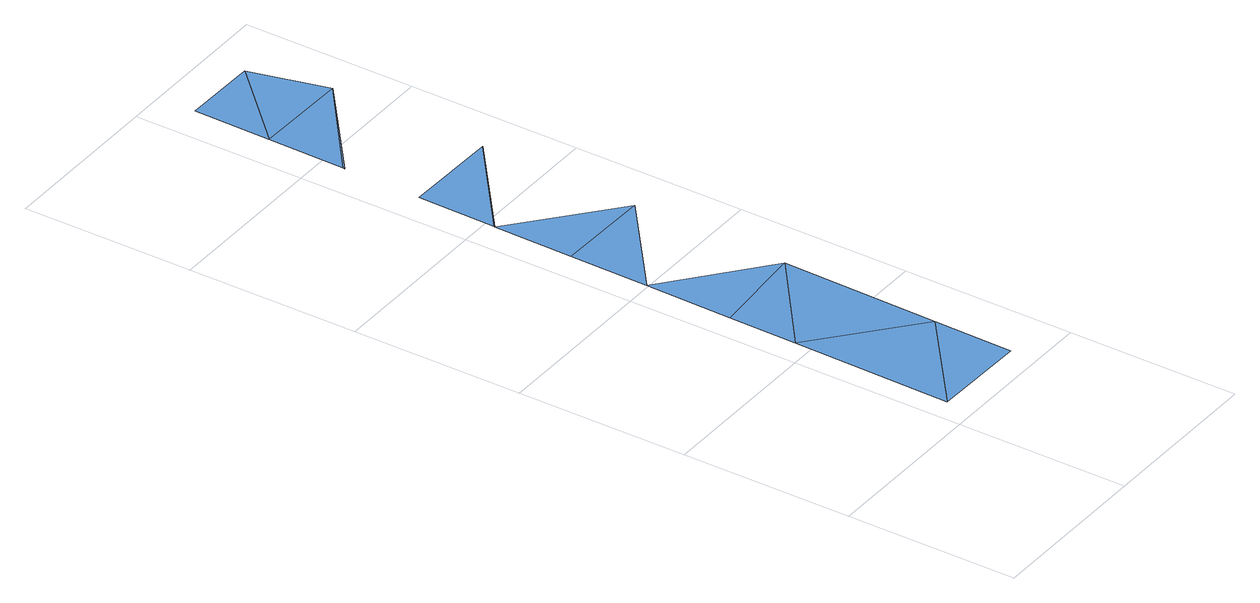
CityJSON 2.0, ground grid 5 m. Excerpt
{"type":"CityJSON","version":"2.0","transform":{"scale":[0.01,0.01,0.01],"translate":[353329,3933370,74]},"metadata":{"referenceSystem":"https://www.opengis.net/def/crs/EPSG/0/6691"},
"CityObjects":{
"waterbody1":{"type":"WaterBody","attributes":{"name":"3","class":"1140","function":"1","WaterBodyRiverFloodingRiskAttribute.description":"2","WaterBodyRiverFloodingRiskAttribute.rankOrg":"3","WaterBodyRiverFloodingRiskAttribute.adminType":"2","WaterBodyRiverFloodingRiskAttribute.scale":"L2"},"geometry":[{"type":"MultiSurface","lod":"1","boundaries":[[[0,1,2]],[[3,0,2]],[[1,4,5]],[[0,4,1]],[[5,4,6]],[[7,6,8]],[[9,7,8]],[[10,9,11]],[[12,10,11]],[[13,14,15]],[[15,14,16]],[[17,18,16]],[[14,17,16]]]}]}
},
"vertices":[
[354,312,10],[76,550,11],[69,84,10],[350,80,10],[361,773,11],[80,750,10],[84,1005,10],[88,1238,10],[369,1233,10],[91,1471,10],[92,1473,10],[376,1699,10],[95,1704,10],[99,1932,10],[384,2159,10],[99,1937,10],[103,2164,10],[326,2388,10],[107,2391,10]
]}
